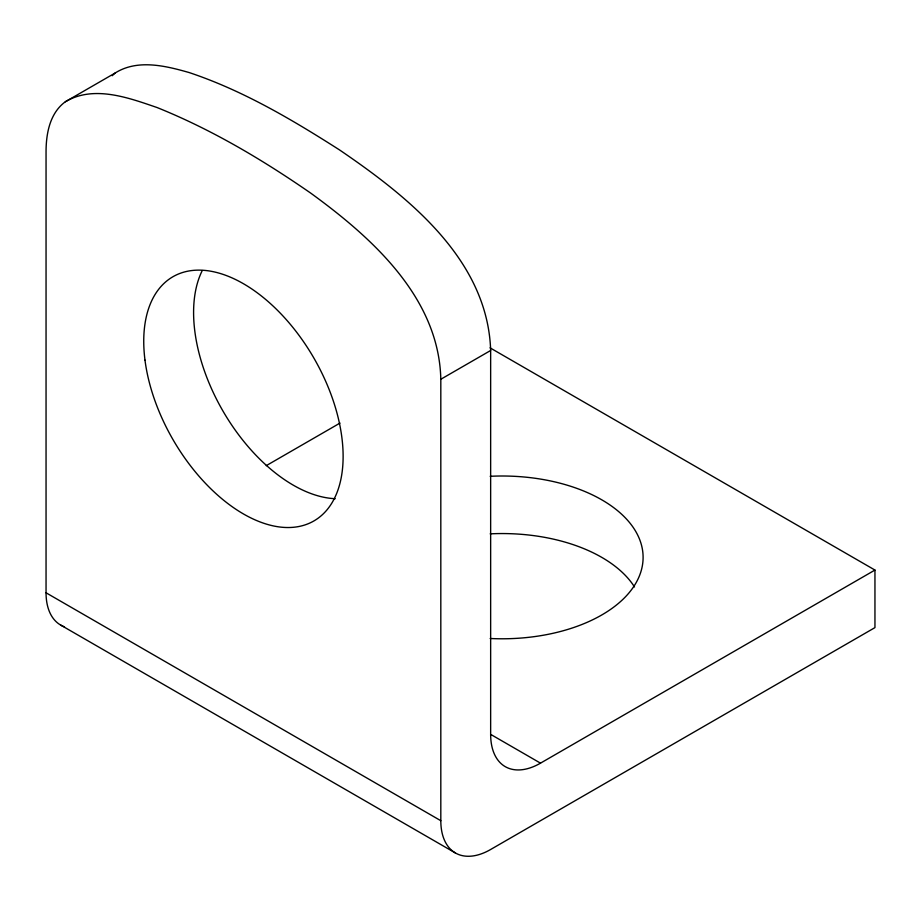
<?xml version="1.0" encoding="UTF-8"?>
<svg xmlns="http://www.w3.org/2000/svg" width="921" height="921" viewBox="0 0 921 921"><rect width="100%" height="100%" fill="white"/><g stroke="black" fill="none" stroke-linecap="round" stroke-linejoin="round"><path stroke-width="1.38" d="M46.05 592.79L440.814 820.703A70.491 40.697 -60 0 0 490.651 849.484L874.95 627.615L874.95 570.064L540.5 763.152A70.491 40.697 -60 0 1 490.651 734.371L490.651 350.487C487.739 259.676 408.429 196.864 339.538 149.927C292.038 119.592 242.891 90.488 189.185 72.563C165.561 65.817 137.517 58.898 115.171 73.001L65.322 101.771C49.907 113.064 46.142 133.372 46.05 151.343L46.05 592.79A70.491 40.697 -60 0 0 64.482 626.833M112.201 75.718L115.171 73.001M266.238 465.669L340.01 423.073M440.814 820.703L440.814 379.256L490.651 350.487M65.322 101.771C93.758 84.836 128.456 97.741 157.077 107.538C211.531 129.447 262.324 159.644 310.515 192.973C371.831 237.503 438.96 297.564 440.814 379.256M490.053 347.839L874.95 570.064M491.158 734.659L540.5 763.152M60.648 625.06L455.411 852.973M490.202 476.295A140.982 81.393 0 0 1 643.1 557.401A140.982 81.393 0 0 1 490.202 638.495M490.202 533.846A140.982 81.393 0 0 1 634.5 586.953M335.221 498.698A140.982 81.393 60 0 1 223.296 411.629A140.982 81.393 60 0 1 202.252 270.578M144.988 360.146A140.982 81.393 60 0 0 306.267 524.475A140.982 81.393 60 0 0 279.04 311.874A140.982 81.393 60 0 0 144.988 360.146"/></g></svg>
